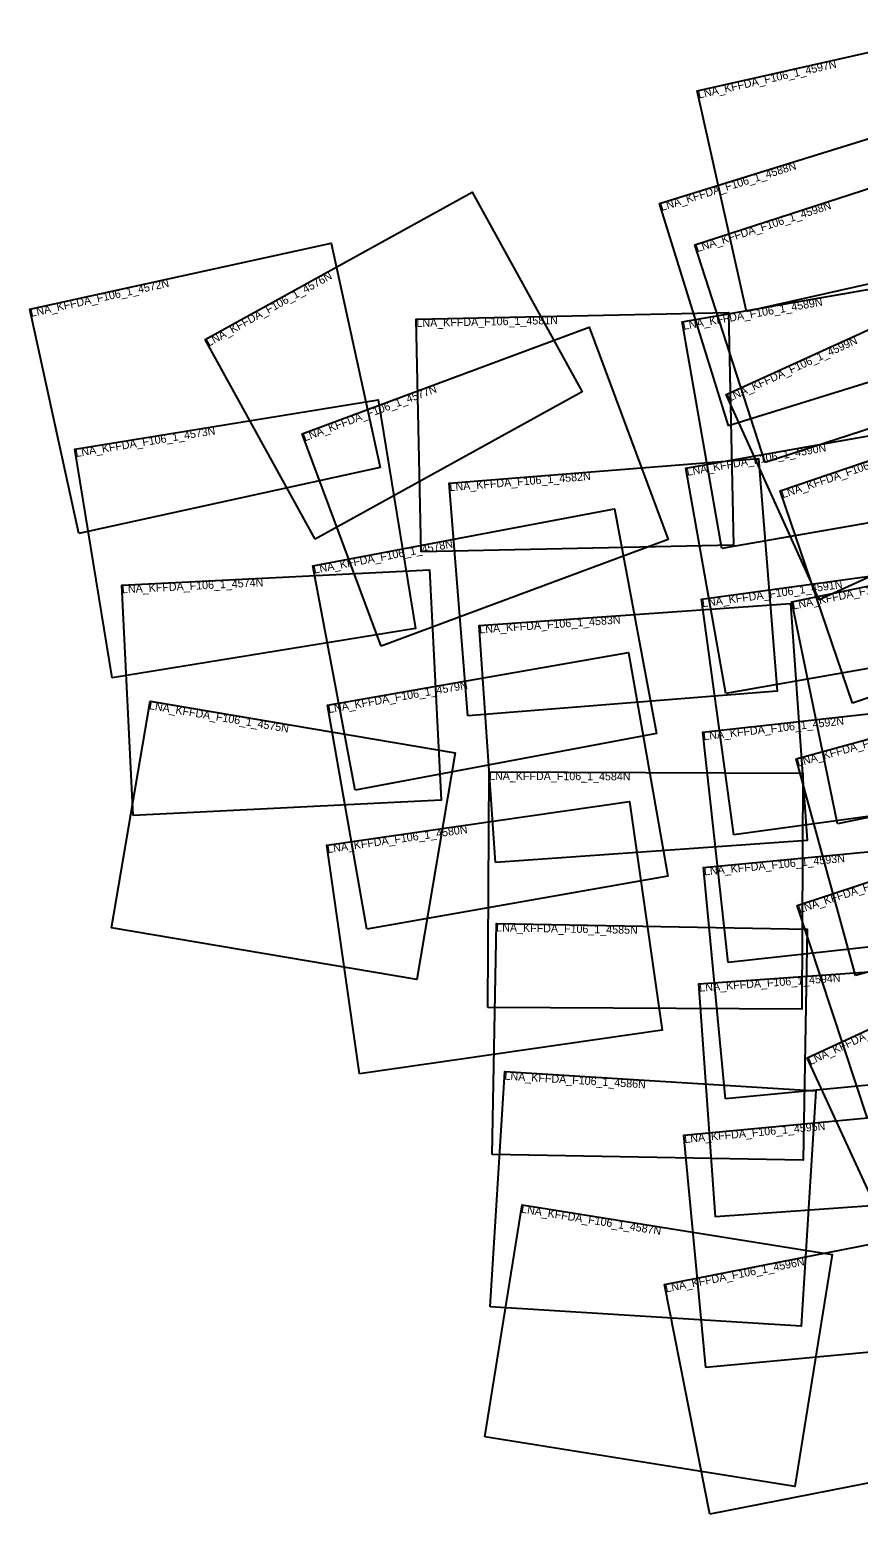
# Model space of a CAD drawing. Extents: x 436052 to 449764, y 296712 to 318265.
# Drawn here: x 436052 to 441232, y 301015 to 310290 of the extents above; entities that cross this region are included whole.
import ezdxf

# ---------------------------------------------------------------- set-up
doc = ezdxf.new("R2010")
doc.units = 0
doc.layers.add('Default', color=7, linetype='Continuous')

msp = doc.modelspace()

# ---------------------------------------------------------------- linework, layer by layer
at = {"layer": 'Default'}
for points in [[(440533.7, 308529.8), (440224.6, 309908.7), (442069.7, 310322.2), (442378.8, 308943.3)], [(440419.7, 307814.5), (439988.3, 309204.8), (441848.9, 309782), (442280.3, 308391.8)], [(440650.3, 307586.7), (440209.7, 308946.8), (442009.3, 309529.8), (442449.9, 308169.6)], [(437837, 307106.2), (437148.6, 308353.8), (438817.5, 309274.6), (439505.9, 308027)], [(436359.2, 307142.2), (436052, 308544.5), (437936.1, 308957.4), (438243.4, 307555)], [(440378.6, 307048), (440131.3, 308463.9), (442008.2, 308791.7), (442255.5, 307375.9)], [(440987.7, 306727.7), (440405, 308010.9), (442100.4, 308780.8), (442683.1, 307497.6)], [(438500, 307027.3), (438468.9, 308482.1), (440419.6, 308523.8), (440450.7, 307068.9)], [(438248.3, 306437.9), (437754.9, 307764.5), (439549.2, 308431.8), (440042.5, 307105.1)], [(436566.8, 306239.8), (436334, 307669.3), (438230.5, 307978.2), (438463.3, 306548.7)], [(441194.6, 306081.6), (440743.9, 307409.3), (442527.3, 308014.6), (442978, 306686.9)], [(440403.3, 306141.9), (440154.4, 307551.6), (442039.6, 307884.5), (442288.5, 306474.8)], [(438790.1, 306003.1), (438674.5, 307456.9), (440608.2, 307610.6), (440723.7, 306156.8)], [(438086.5, 305538.2), (437822, 306940.8), (439706.6, 307296.2), (439971.1, 305893.5)], [(441100.8, 305328), (440815.4, 306716), (442655.6, 307094.4), (442940.9, 305706.3)], [(440453.2, 305260.5), (440251.8, 306731.4), (442185.8, 306996.3), (442387.2, 305525.3)], [(436699.4, 305379.8), (436627.4, 306818.7), (438551.8, 306915), (438623.8, 305476.1)], [(438964.6, 305087.7), (438860.7, 306568.2), (440808.5, 306704.9), (440912.4, 305224.4)], [(438159.1, 304670.7), (437913.3, 306069.1), (439794.7, 306399.7), (440040.4, 305001.3)], [(441213.7, 304380), (440842.5, 305734.8), (442661.9, 306233.4), (443033.1, 304878.6)], [(436564.2, 304679.4), (436804.3, 306095), (438711.9, 305771.5), (438471.9, 304355.9)], [(440418.4, 304461.4), (440259.6, 305901.1), (442177.8, 306112.7), (442336.6, 304673)], [(438916.7, 304180.7), (438923.6, 305653.6), (440884.4, 305644.5), (440877.6, 304171.6)], [(438114.1, 303766.5), (437908.7, 305195.1), (439801, 305467.2), (440006.4, 304038.6)], [(441287.8, 303493.5), (440850.3, 304817.5), (442630.6, 305405.7), (443068.1, 304081.7)], [(440401.8, 303611), (440264.4, 305056.1), (442206.8, 305240.8), (442344.3, 303795.7)], [(438942.7, 303262.1), (438969, 304706.7), (440912.4, 304671.3), (440886.1, 303226.7)], [(441499.7, 302592.7), (440911.8, 303865.9), (442601.3, 304646.1), (443189.2, 303372.9)], [(440338.3, 302874.1), (440235.8, 304330), (442182.2, 304467), (442284.7, 303011.1)], [(438930.9, 302310.4), (439022.2, 303780.3), (440965.3, 303659.7), (440874.1, 302189.8)], [(440278.3, 301931.2), (440141.7, 303383.9), (442085.5, 303566.7), (442222.1, 302114)], [(438897, 301499.3), (439129.9, 302949.1), (441068.8, 302637.6), (440835.9, 301187.9)], [(440303.6, 301014.8), (440021.1, 302449.9), (441954.9, 302830.4), (442237.3, 301395.3)]]:
    msp.add_lwpolyline(points, close=True, dxfattribs=at)

# ---------------------------------------------------------------- texts
for s, rotation, p in [('LNA_KFFDA_F106_1_4597N', 12.6333, (440235.6, 309859.9)), ('LNA_KFFDA_F106_1_4588N', 17.23734, (440003.2, 309157)), ('LNA_KFFDA_F106_1_4598N', 17.94906, (440225.1, 308899.3)), ('LNA_KFFDA_F106_1_4576N', 28.88729, (437172.8, 308310)), ('LNA_KFFDA_F106_1_4572N', 12.35848, (436062.7, 308495.7)), ('LNA_KFFDA_F106_1_4589N', 9.9077, (440139.9, 308414.6)), ('LNA_KFFDA_F106_1_4581N', 1.22337, (438470, 308432.1)), ('LNA_KFFDA_F106_1_4599N', 24.42295, (440425.7, 307965.4)), ('LNA_KFFDA_F106_1_4577N', 20.40022, (437772.3, 307717.6)), ('LNA_KFFDA_F106_1_4573N', 9.24907, (436342.1, 307620)), ('LNA_KFFDA_F106_1_4590N', 10.01466, (440163.1, 307502.3)), ('LNA_KFFDA_F106_1_4600N', 18.74795, (440760, 307361.9)), ('LNA_KFFDA_F106_1_4582N', 4.54498, (438678.5, 307407.1)), ('LNA_KFFDA_F106_1_4578N', 10.67795, (437831.3, 306891.7)), ('LNA_KFFDA_F106_1_4574N', 2.86492, (436629.9, 306768.8)), ('LNA_KFFDA_F106_1_4591N', 7.79641, (440258.6, 306681.9)), ('LNA_KFFDA_F106_1_4601N', 11.61775, (440825.5, 306667.1)), ('LNA_KFFDA_F106_1_4583N', 4.01346, (438864.2, 306518.3)), ('LNA_KFFDA_F106_1_4579N', 9.96567, (437922, 306019.8)), ('LNA_KFFDA_F106_1_4575N', 350.37596, (436795.9, 306045.7)), ('LNA_KFFDA_F106_1_4592N', 6.29365, (440265.1, 305851.4)), ('LNA_KFFDA_F106_1_4602N', 15.32439, (440855.7, 305686.6)), ('LNA_KFFDA_F106_1_4584N', 359.73438, (438923.3, 305603.6)), ('LNA_KFFDA_F106_1_4580N', 8.18213, (437915.8, 305145.6)), ('LNA_KFFDA_F106_1_4593N', 5.43382, (440269.1, 305006.3)), ('LNA_KFFDA_F106_1_4603N', 18.2844, (440866, 304770)), ('LNA_KFFDA_F106_1_4585N', 358.95617, (438968.1, 304656.7)), ('LNA_KFFDA_F106_1_4594N', 4.02725, (440239.4, 304280.1)), ('LNA_KFFDA_F106_1_4604N', 24.78627, (440932.7, 303820.5)), ('LNA_KFFDA_F106_1_4586N', 356.44613, (439019.1, 303730.4)), ('LNA_KFFDA_F106_1_4595N', 5.37193, (440146.4, 303334.1)), ('LNA_KFFDA_F106_1_4587N', 350.87448, (439122, 302899.7)), ('LNA_KFFDA_F106_1_4596N', 11.13331, (440030.8, 302400.8))]:
    msp.add_text(s, height=50, rotation=rotation, dxfattribs=at).set_placement(p)

doc.saveas('drawing.dxf')
